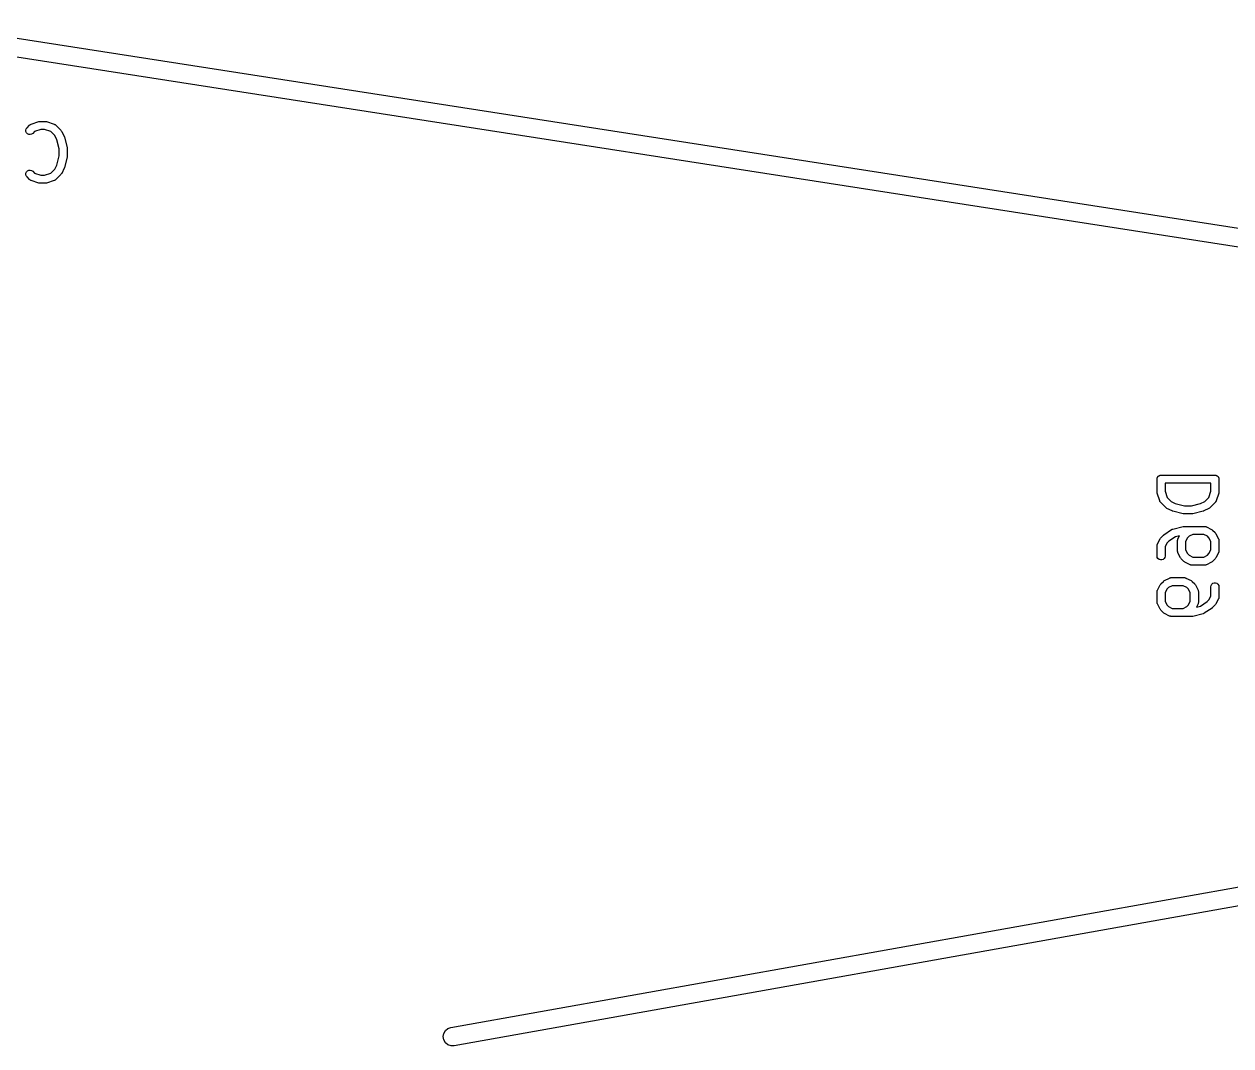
# Model space of a CAD drawing. Extents: x 48 to 353, y -143 to -50.
# Drawn here: x 176.31 to 198.74, y -142.67 to -123.68 of the extents above; entities that cross this region are included whole.
import ezdxf

# ---------------------------------------------------------------- set-up
doc = ezdxf.new("R2010")
doc.units = 0
doc.header["$MEASUREMENT"] = 0
doc.layers.add('BLACK', color=7, linetype='CONTINUOUS')

msp = doc.modelspace()

# ---------------------------------------------------------------- linework, layer by layer
at = {"layer": 'Black'}
for p, q in [((174.491, -123.681), (234.803, -133.051)), ((234.521, -133.362), (174.491, -124.036)), ((176.351, -125.627), (176.366, -125.606)), ((176.366, -125.606), (176.413, -125.558)), ((176.413, -125.558), (176.417, -125.555)), ((176.417, -125.555), (176.42, -125.552)), ((176.42, -125.552), (176.427, -125.548)), ((176.427, -125.548), (176.435, -125.543)), ((176.435, -125.543), (176.439, -125.542)), ((176.439, -125.542), (176.443, -125.54)), ((176.443, -125.54), (176.585, -125.492)), ((176.585, -125.492), (176.597, -125.49)), ((176.597, -125.49), (176.609, -125.488)), ((176.609, -125.488), (176.704, -125.488)), ((176.704, -125.488), (176.716, -125.49)), ((176.716, -125.49), (176.728, -125.492)), ((176.728, -125.492), (176.871, -125.54)), ((176.871, -125.54), (176.875, -125.542)), ((176.875, -125.542), (176.879, -125.543)), ((176.879, -125.543), (176.886, -125.548)), ((176.886, -125.548), (176.894, -125.552)), ((176.894, -125.552), (176.897, -125.555)), ((176.897, -125.555), (176.9, -125.558)), ((176.9, -125.558), (176.996, -125.653)), ((176.344, -125.652), (176.351, -125.627)), ((176.346, -125.678), (176.344, -125.652)), ((176.357, -125.702), (176.346, -125.678)), ((176.376, -125.72), (176.357, -125.702)), ((176.399, -125.731), (176.376, -125.72)), ((176.425, -125.733), (176.399, -125.731)), ((176.45, -125.727), (176.425, -125.733)), ((176.472, -125.712), (176.45, -125.727)), ((176.507, -125.677), (176.472, -125.712)), ((176.621, -125.638), (176.507, -125.677)), ((176.692, -125.638), (176.621, -125.638)), ((176.807, -125.677), (176.692, -125.638)), ((176.881, -125.751), (176.807, -125.677)), ((176.919, -125.828), (176.881, -125.751)), ((176.963, -126.001), (176.919, -125.828)), ((176.996, -125.653), (177.002, -125.663)), ((177.002, -125.663), (177.01, -125.673)), ((177.01, -125.673), (177.057, -125.768)), ((177.057, -125.768), (177.06, -125.776)), ((177.06, -125.776), (177.063, -125.783)), ((177.063, -125.783), (177.11, -125.974)), ((176.963, -126.126), (176.963, -126.001)), ((177.11, -125.974), (177.111, -125.983)), ((177.111, -125.983), (177.113, -125.992)), ((177.113, -125.992), (177.113, -126.135)), ((176.919, -126.299), (176.963, -126.126)), ((177.11, -126.153), (177.063, -126.343)), ((177.111, -126.144), (177.11, -126.153)), ((177.113, -126.135), (177.111, -126.144)), ((176.344, -126.475), (176.346, -126.449)), ((176.351, -126.5), (176.344, -126.475)), ((176.346, -126.449), (176.357, -126.425)), ((176.366, -126.521), (176.351, -126.5)), ((176.357, -126.425), (176.376, -126.407)), ((176.376, -126.407), (176.399, -126.396)), ((176.399, -126.396), (176.425, -126.393)), ((176.425, -126.393), (176.45, -126.4)), ((176.45, -126.4), (176.472, -126.415)), ((176.472, -126.415), (176.507, -126.45)), ((176.507, -126.45), (176.621, -126.488)), ((176.621, -126.488), (176.692, -126.488)), ((176.692, -126.488), (176.807, -126.45)), ((176.807, -126.45), (176.881, -126.376)), ((176.881, -126.376), (176.919, -126.299)), ((176.996, -126.474), (176.9, -126.569)), ((177.002, -126.464), (176.996, -126.474)), ((177.01, -126.454), (177.002, -126.464)), ((177.057, -126.359), (177.01, -126.454)), ((177.06, -126.351), (177.057, -126.359)), ((177.063, -126.343), (177.06, -126.351)), ((176.413, -126.569), (176.366, -126.521)), ((176.417, -126.571), (176.413, -126.569)), ((176.42, -126.575), (176.417, -126.571)), ((176.427, -126.579), (176.42, -126.575)), ((176.435, -126.584), (176.427, -126.579)), ((176.439, -126.585), (176.435, -126.584)), ((176.443, -126.587), (176.439, -126.585)), ((176.585, -126.635), (176.443, -126.587)), ((176.597, -126.636), (176.585, -126.635)), ((176.609, -126.638), (176.597, -126.636)), ((176.704, -126.638), (176.609, -126.638)), ((176.716, -126.636), (176.704, -126.638)), ((176.728, -126.635), (176.716, -126.636)), ((176.871, -126.587), (176.728, -126.635)), ((176.875, -126.585), (176.871, -126.587)), ((176.879, -126.584), (176.875, -126.585)), ((176.886, -126.579), (176.879, -126.584)), ((176.894, -126.575), (176.886, -126.579)), ((176.897, -126.571), (176.894, -126.575)), ((176.9, -126.569), (176.897, -126.571)), ((197.372, -132.123), (197.374, -132.117)), ((197.374, -132.117), (197.375, -132.11)), ((197.375, -132.11), (197.378, -132.104)), ((197.378, -132.104), (197.38, -132.098)), ((197.38, -132.098), (197.385, -132.093)), ((197.385, -132.093), (197.388, -132.088)), ((197.388, -132.088), (197.393, -132.083)), ((197.393, -132.083), (197.397, -132.078)), ((197.397, -132.078), (197.403, -132.075)), ((197.403, -132.075), (197.408, -132.071)), ((197.408, -132.071), (197.414, -132.069)), ((197.414, -132.069), (197.42, -132.065)), ((197.42, -132.065), (197.426, -132.064)), ((197.426, -132.064), (197.432, -132.062)), ((197.432, -132.062), (197.439, -132.062)), ((197.439, -132.062), (197.445, -132.061)), ((197.445, -132.061), (198.445, -132.061)), ((198.445, -132.061), (198.452, -132.062)), ((198.452, -132.062), (198.458, -132.062)), ((198.458, -132.062), (198.465, -132.064)), ((198.465, -132.064), (198.471, -132.065)), ((198.471, -132.065), (198.477, -132.069)), ((198.477, -132.069), (198.483, -132.071)), ((198.483, -132.071), (198.488, -132.075)), ((198.488, -132.075), (198.494, -132.078)), ((198.494, -132.078), (198.498, -132.083)), ((198.498, -132.083), (198.503, -132.088)), ((198.503, -132.088), (198.506, -132.093)), ((198.506, -132.093), (198.51, -132.098)), ((198.51, -132.098), (198.513, -132.104)), ((198.513, -132.104), (198.516, -132.11)), ((198.516, -132.11), (198.517, -132.117)), ((198.517, -132.117), (198.519, -132.123)), ((197.37, -132.136), (197.372, -132.129)), ((197.37, -132.374), (197.37, -132.136)), ((197.372, -132.129), (197.372, -132.123)), ((197.52, -132.211), (197.52, -132.362)), ((198.37, -132.211), (197.52, -132.211)), ((198.37, -132.362), (198.37, -132.211)), ((198.519, -132.123), (198.519, -132.129)), ((198.519, -132.129), (198.52, -132.136)), ((198.52, -132.136), (198.52, -132.374)), ((197.372, -132.386), (197.37, -132.374)), ((197.374, -132.398), (197.372, -132.386)), ((197.422, -132.54), (197.374, -132.398)), ((197.424, -132.544), (197.422, -132.54)), ((197.425, -132.548), (197.424, -132.544)), ((197.43, -132.556), (197.425, -132.548)), ((197.434, -132.563), (197.43, -132.556)), ((197.437, -132.566), (197.434, -132.563)), ((197.44, -132.57), (197.437, -132.566)), ((197.52, -132.362), (197.559, -132.476)), ((197.559, -132.476), (197.633, -132.55)), ((197.633, -132.55), (197.71, -132.589)), ((198.181, -132.589), (198.258, -132.55)), ((198.258, -132.55), (198.332, -132.476)), ((198.332, -132.476), (198.37, -132.362)), ((198.453, -132.566), (198.451, -132.57)), ((198.457, -132.563), (198.453, -132.566)), ((198.461, -132.556), (198.457, -132.563)), ((198.466, -132.548), (198.461, -132.556)), ((198.467, -132.544), (198.466, -132.548)), ((198.469, -132.54), (198.467, -132.544)), ((198.517, -132.398), (198.469, -132.54)), ((198.518, -132.386), (198.517, -132.398)), ((198.52, -132.374), (198.518, -132.386)), ((197.535, -132.665), (197.44, -132.57)), ((197.545, -132.672), (197.535, -132.665)), ((197.555, -132.679), (197.545, -132.672)), ((197.65, -132.727), (197.555, -132.679)), ((197.658, -132.729), (197.65, -132.727)), ((197.665, -132.732), (197.658, -132.729)), ((197.856, -132.78), (197.665, -132.732)), ((197.71, -132.589), (197.883, -132.632)), ((197.865, -132.781), (197.856, -132.78)), ((197.874, -132.782), (197.865, -132.781)), ((198.017, -132.782), (197.874, -132.782)), ((197.883, -132.632), (198.008, -132.632)), ((198.008, -132.632), (198.181, -132.589)), ((198.026, -132.781), (198.017, -132.782)), ((198.035, -132.78), (198.026, -132.781)), ((198.225, -132.732), (198.035, -132.78)), ((198.233, -132.729), (198.225, -132.732)), ((198.241, -132.727), (198.233, -132.729)), ((198.336, -132.679), (198.241, -132.727)), ((198.346, -132.672), (198.336, -132.679)), ((198.356, -132.665), (198.346, -132.672)), ((198.451, -132.57), (198.356, -132.665)), ((197.665, -133.063), (197.856, -133.015)), ((197.856, -133.015), (197.865, -133.015)), ((197.865, -133.015), (197.874, -133.013)), ((197.874, -133.013), (198.255, -133.013)), ((198.255, -133.013), (198.259, -133.014)), ((198.259, -133.014), (198.263, -133.014)), ((198.263, -133.014), (198.272, -133.016)), ((197.426, -133.245), (197.433, -133.235)), ((197.433, -133.235), (197.44, -133.226)), ((197.44, -133.226), (197.488, -133.178)), ((197.488, -133.178), (197.494, -133.174)), ((197.494, -133.174), (197.499, -133.169)), ((197.499, -133.169), (197.642, -133.073)), ((197.714, -133.205), (197.588, -133.289)), ((197.642, -133.073), (197.654, -133.068)), ((197.654, -133.068), (197.665, -133.063)), ((197.788, -133.187), (197.714, -133.205)), ((197.759, -133.245), (197.788, -133.187)), ((197.936, -133.228), (197.901, -133.296)), ((197.966, -133.197), (197.936, -133.228)), ((198.035, -133.163), (197.966, -133.197)), ((198.237, -133.163), (198.035, -133.163)), ((198.306, -133.197), (198.237, -133.163)), ((198.272, -133.016), (198.281, -133.018)), ((198.281, -133.018), (198.284, -133.02)), ((198.284, -133.02), (198.288, -133.021)), ((198.288, -133.021), (198.384, -133.069)), ((198.336, -133.228), (198.306, -133.197)), ((198.37, -133.296), (198.336, -133.228)), ((198.384, -133.069), (198.393, -133.076)), ((198.393, -133.076), (198.403, -133.083)), ((198.403, -133.083), (198.451, -133.13)), ((198.451, -133.13), (198.458, -133.14)), ((198.458, -133.14), (198.465, -133.15)), ((198.465, -133.15), (198.512, -133.245)), ((184.246, -142.322), (234.521, -133.362)), ((197.37, -133.374), (197.371, -133.37)), ((197.37, -133.564), (197.37, -133.374)), ((197.371, -133.365), (197.373, -133.357)), ((197.371, -133.37), (197.371, -133.365)), ((197.373, -133.357), (197.375, -133.348)), ((197.375, -133.348), (197.377, -133.344)), ((197.377, -133.344), (197.378, -133.34)), ((197.378, -133.34), (197.426, -133.245)), ((197.555, -133.323), (197.52, -133.392)), ((197.52, -133.392), (197.52, -133.564)), ((197.588, -133.289), (197.555, -133.323)), ((197.751, -133.279), (197.752, -133.274)), ((197.751, -133.469), (197.751, -133.279)), ((197.752, -133.27), (197.754, -133.262)), ((197.752, -133.274), (197.752, -133.27)), ((197.754, -133.262), (197.756, -133.253)), ((197.756, -133.253), (197.758, -133.249)), ((197.758, -133.249), (197.759, -133.245)), ((197.901, -133.296), (197.901, -133.451)), ((197.901, -133.451), (197.936, -133.52)), ((198.336, -133.52), (198.37, -133.451)), ((198.37, -133.451), (198.37, -133.296)), ((198.512, -133.245), (198.514, -133.249)), ((198.514, -133.249), (198.516, -133.253)), ((198.516, -133.253), (198.517, -133.262)), ((198.517, -133.262), (198.52, -133.27)), ((198.52, -133.27), (198.52, -133.274)), ((198.52, -133.274), (198.52, -133.279)), ((198.52, -133.279), (198.52, -133.469)), ((235.577, -133.529), (184.308, -142.666)), ((197.375, -133.59), (197.37, -133.564)), ((197.388, -133.612), (197.375, -133.59)), ((197.408, -133.629), (197.388, -133.612)), ((197.432, -133.638), (197.408, -133.629)), ((197.458, -133.638), (197.432, -133.638)), ((197.483, -133.629), (197.458, -133.638)), ((197.503, -133.612), (197.483, -133.629)), ((197.516, -133.59), (197.503, -133.612)), ((197.52, -133.564), (197.516, -133.59)), ((197.752, -133.473), (197.751, -133.469)), ((197.752, -133.478), (197.752, -133.473)), ((197.754, -133.486), (197.752, -133.478)), ((197.756, -133.495), (197.754, -133.486)), ((197.758, -133.498), (197.756, -133.495)), ((197.759, -133.503), (197.758, -133.498)), ((197.807, -133.598), (197.759, -133.503)), ((197.814, -133.607), (197.807, -133.598)), ((197.821, -133.617), (197.814, -133.607)), ((197.869, -133.665), (197.821, -133.617)), ((197.878, -133.672), (197.869, -133.665)), ((197.888, -133.679), (197.878, -133.672)), ((197.983, -133.727), (197.888, -133.679)), ((197.936, -133.52), (197.966, -133.55)), ((197.966, -133.55), (198.035, -133.585)), ((198.035, -133.585), (198.237, -133.585)), ((198.237, -133.585), (198.306, -133.55)), ((198.384, -133.679), (198.288, -133.727)), ((198.306, -133.55), (198.336, -133.52)), ((198.393, -133.672), (198.384, -133.679)), ((198.403, -133.665), (198.393, -133.672)), ((198.451, -133.617), (198.403, -133.665)), ((198.458, -133.607), (198.451, -133.617)), ((198.465, -133.598), (198.458, -133.607)), ((198.512, -133.503), (198.465, -133.598)), ((198.514, -133.498), (198.512, -133.503)), ((198.516, -133.495), (198.514, -133.498)), ((198.517, -133.486), (198.516, -133.495)), ((198.52, -133.478), (198.517, -133.486)), ((198.52, -133.469), (198.52, -133.473)), ((198.52, -133.473), (198.52, -133.478)), ((197.987, -133.728), (197.983, -133.727)), ((197.991, -133.73), (197.987, -133.728)), ((198, -133.732), (197.991, -133.73)), ((198.008, -133.734), (198, -133.732)), ((198.013, -133.734), (198.008, -133.734)), ((198.017, -133.735), (198.013, -133.734)), ((198.255, -133.735), (198.017, -133.735)), ((198.259, -133.734), (198.255, -133.735)), ((198.263, -133.734), (198.259, -133.734)), ((198.272, -133.732), (198.263, -133.734)), ((198.281, -133.73), (198.272, -133.732)), ((198.284, -133.728), (198.281, -133.73)), ((198.288, -133.727), (198.284, -133.728)), ((197.378, -134.197), (197.426, -134.102)), ((197.426, -134.102), (197.433, -134.093)), ((197.433, -134.093), (197.44, -134.083)), ((197.44, -134.083), (197.488, -134.035)), ((197.488, -134.035), (197.497, -134.028)), ((197.497, -134.028), (197.507, -134.021)), ((197.507, -134.021), (197.602, -133.973)), ((197.654, -134.115), (197.585, -134.15)), ((197.602, -133.973), (197.606, -133.972)), ((197.606, -133.972), (197.61, -133.97)), ((197.61, -133.97), (197.619, -133.968)), ((197.619, -133.968), (197.627, -133.966)), ((197.627, -133.966), (197.632, -133.966)), ((197.632, -133.966), (197.636, -133.965)), ((197.636, -133.965), (197.874, -133.965)), ((197.856, -134.115), (197.654, -134.115)), ((197.925, -134.15), (197.856, -134.115)), ((197.874, -133.965), (197.878, -133.966)), ((197.878, -133.966), (197.883, -133.966)), ((197.883, -133.966), (197.891, -133.968)), ((197.891, -133.968), (197.9, -133.97)), ((197.9, -133.97), (197.903, -133.972)), ((197.903, -133.972), (197.907, -133.973)), ((197.907, -133.973), (198.003, -134.021)), ((198.003, -134.021), (198.012, -134.028)), ((198.012, -134.028), (198.022, -134.035)), ((198.022, -134.035), (198.07, -134.083)), ((198.07, -134.083), (198.077, -134.093)), ((198.077, -134.093), (198.084, -134.102)), ((198.084, -134.102), (198.132, -134.197)), ((198.37, -134.136), (198.375, -134.11)), ((198.37, -134.308), (198.37, -134.136)), ((198.375, -134.11), (198.388, -134.088)), ((198.388, -134.088), (198.408, -134.071)), ((198.408, -134.071), (198.432, -134.062)), ((198.432, -134.062), (198.458, -134.062)), ((198.458, -134.062), (198.483, -134.071)), ((198.483, -134.071), (198.503, -134.088)), ((198.503, -134.088), (198.516, -134.11)), ((198.516, -134.11), (198.52, -134.136)), ((198.52, -134.136), (198.52, -134.326)), ((197.37, -134.231), (197.371, -134.227)), ((197.37, -134.421), (197.37, -134.231)), ((197.371, -134.222), (197.373, -134.214)), ((197.371, -134.227), (197.371, -134.222)), ((197.373, -134.214), (197.375, -134.205)), ((197.375, -134.205), (197.377, -134.202)), ((197.377, -134.202), (197.378, -134.197)), ((197.555, -134.18), (197.52, -134.249)), ((197.52, -134.249), (197.52, -134.404)), ((197.585, -134.15), (197.555, -134.18)), ((197.955, -134.18), (197.925, -134.15)), ((197.989, -134.249), (197.955, -134.18)), ((197.989, -134.404), (197.989, -134.249)), ((198.132, -134.197), (198.133, -134.202)), ((198.133, -134.202), (198.135, -134.205)), ((198.135, -134.205), (198.136, -134.214)), ((198.136, -134.214), (198.139, -134.222)), ((198.139, -134.222), (198.139, -134.227)), ((198.139, -134.227), (198.139, -134.231)), ((198.139, -134.231), (198.139, -134.421)), ((198.336, -134.377), (198.37, -134.308)), ((198.512, -134.36), (198.465, -134.455)), ((198.514, -134.356), (198.512, -134.36)), ((198.516, -134.352), (198.514, -134.356)), ((198.517, -134.343), (198.516, -134.352)), ((198.52, -134.335), (198.517, -134.343)), ((198.52, -134.326), (198.52, -134.33)), ((198.52, -134.33), (198.52, -134.335)), ((197.371, -134.426), (197.37, -134.421)), ((197.371, -134.43), (197.371, -134.426)), ((197.373, -134.438), (197.371, -134.43)), ((197.375, -134.447), (197.373, -134.438)), ((197.377, -134.451), (197.375, -134.447)), ((197.378, -134.455), (197.377, -134.451)), ((197.426, -134.55), (197.378, -134.455)), ((197.433, -134.56), (197.426, -134.55)), ((197.44, -134.57), (197.433, -134.56)), ((197.488, -134.617), (197.44, -134.57)), ((197.52, -134.404), (197.555, -134.472)), ((197.555, -134.472), (197.585, -134.503)), ((197.585, -134.503), (197.654, -134.537)), ((197.654, -134.537), (197.856, -134.537)), ((197.856, -134.537), (197.925, -134.503)), ((197.925, -134.503), (197.955, -134.472)), ((197.955, -134.472), (197.989, -134.404)), ((198.132, -134.455), (198.102, -134.513)), ((198.102, -134.513), (198.176, -134.495)), ((198.133, -134.451), (198.132, -134.455)), ((198.135, -134.447), (198.133, -134.451)), ((198.136, -134.438), (198.135, -134.447)), ((198.139, -134.43), (198.136, -134.438)), ((198.139, -134.421), (198.139, -134.426)), ((198.139, -134.426), (198.139, -134.43)), ((198.176, -134.495), (198.302, -134.411)), ((198.392, -134.531), (198.249, -134.627)), ((198.302, -134.411), (198.336, -134.377)), ((198.397, -134.526), (198.392, -134.531)), ((198.403, -134.522), (198.397, -134.526)), ((198.451, -134.474), (198.403, -134.522)), ((198.458, -134.465), (198.451, -134.474)), ((198.465, -134.455), (198.458, -134.465)), ((197.497, -134.624), (197.488, -134.617)), ((197.507, -134.631), (197.497, -134.624)), ((197.602, -134.679), (197.507, -134.631)), ((197.606, -134.68), (197.602, -134.679)), ((197.61, -134.682), (197.606, -134.68)), ((197.619, -134.684), (197.61, -134.682)), ((197.627, -134.686), (197.619, -134.684)), ((197.632, -134.686), (197.627, -134.686)), ((197.636, -134.687), (197.632, -134.686)), ((198.017, -134.687), (197.636, -134.687)), ((198.026, -134.685), (198.017, -134.687)), ((198.035, -134.685), (198.026, -134.685)), ((198.225, -134.637), (198.035, -134.685)), ((198.237, -134.632), (198.225, -134.637)), ((198.249, -134.627), (198.237, -134.632)), ((184.102, -142.494), (184.112, -142.434)), ((184.112, -142.434), (184.143, -142.382)), ((184.143, -142.382), (184.189, -142.343)), ((184.189, -142.343), (184.246, -142.322)), ((184.113, -142.554), (184.102, -142.494)), ((184.143, -142.607), (184.113, -142.554)), ((184.19, -142.646), (184.143, -142.607)), ((184.247, -142.666), (184.19, -142.646)), ((184.308, -142.666), (184.247, -142.666))]:
    msp.add_line(p, q, dxfattribs=at)

doc.saveas('drawing.dxf')
